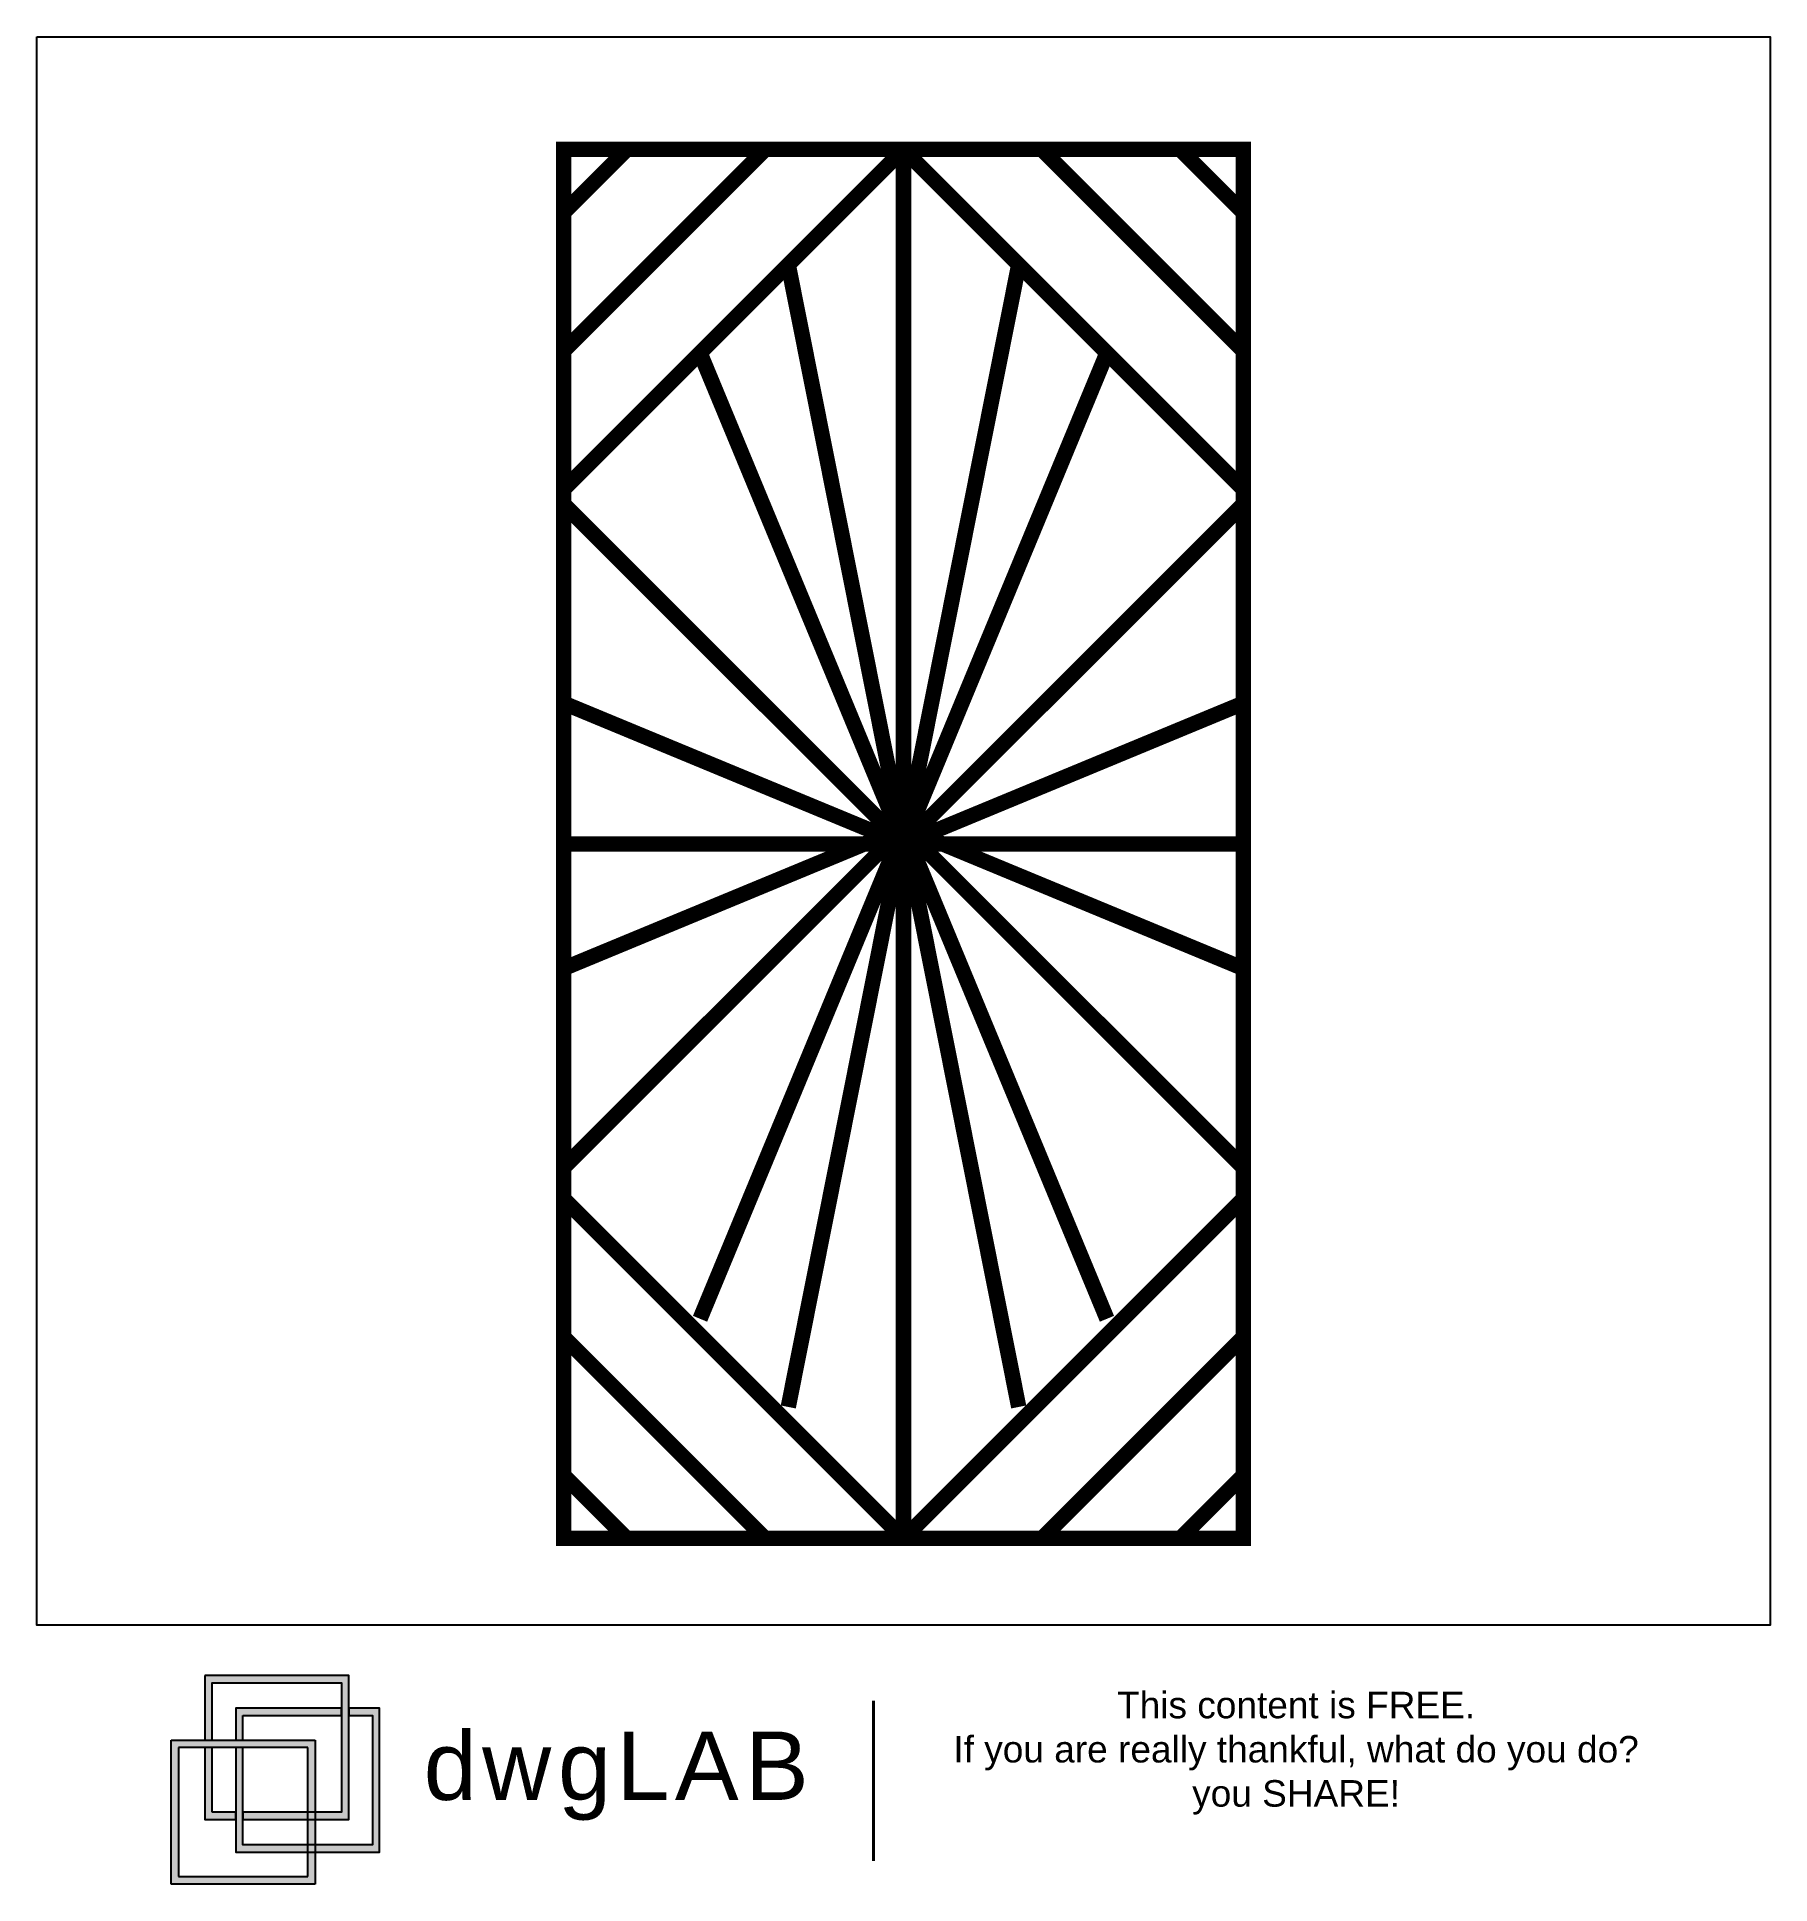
# Model space of a CAD drawing. Header units: millimetres. Extents: x 3111.189 to 3111.871, y 1398.962 to 1399.689.
import ezdxf

# ---------------------------------------------------------------- set-up
doc = ezdxf.new("R2010")
doc.units = ezdxf.units.MM
for name, color, linetype, plot in [('000-dwgLAB-Rectan.', 251, 'Continuous', False), ('02', 251, 'Continuous', False), ('dwgLAB', 250, 'Continuous', False)]:
    doc.layers.add(name, color=color, linetype=linetype, plot=plot)
doc.layers.add('001_Dark_1 20', color=7, linetype='Continuous', lineweight=0)
doc.styles.get("Standard").update_dxf_attribs({"font": 'arial.ttf'})

# ---------------------------------------------------------------- blocks, each defined once
blk = doc.blocks.new('DWGlab_ok')
at = {"layer": 'dwgLAB', "true_color": 0xfee41b}
h = blk.add_hatch(color=2, dxfattribs=at)
h.dxf.hatch_style = 2
h.paths.add_polyline_path([(0.0369, 0.2289), (0.0369, 0.158), (0.045, 0.158), (0.045, 0.2209), (0.1869, 0.2209), (0.1869, 0.079), (0.0788, 0.079), (0.0788, 0.0709), (0.1949, 0.0709), (0.1949, 0.2289)])
at = {"layer": 'dwgLAB', "true_color": 0xe03b3e}
h = blk.add_hatch(color=13, dxfattribs=at)
h.dxf.hatch_style = 2
h.paths.add_polyline_path([(0.1949, 0.193), (0.1949, 0.1849), (0.2207, 0.1849), (0.2207, 0.0431), (0.0788, 0.0431), (0.0788, 0.1499), (0.0708, 0.1499), (0.0708, 0.035), (0.2287, 0.035), (0.2287, 0.193)])
h = blk.add_hatch(color=13, dxfattribs=at)
h.dxf.hatch_style = 2
h.paths.add_polyline_path([(0.0788, 0.1849), (0.1869, 0.1849), (0.1869, 0.193), (0.0708, 0.193), (0.0708, 0.158), (0.0788, 0.158)])
at = {"layer": 'dwgLAB', "true_color": 0x497798}
h = blk.add_hatch(color=155, dxfattribs=at)
h.dxf.hatch_style = 2
h.paths.add_polyline_path([(0.158, 0), (0, 0), (0, 0.158), (0.158, 0.158)])
h.paths.add_polyline_path([(0.0081, 0.0081), (0.1499, 0.0081), (0.1499, 0.1499), (0.0081, 0.1499)])
at = {"layer": 'dwgLAB', "true_color": 0xfee41b}
h = blk.add_hatch(color=2, dxfattribs=at)
h.dxf.hatch_style = 2
h.paths.add_polyline_path([(0.045, 0.079), (0.045, 0.1499), (0.0369, 0.1499), (0.0369, 0.0709), (0.0708, 0.0709), (0.0708, 0.079)])
at = {"layer": 'dwgLAB', "color": 155, "true_color": 0x497798}
for p, q in [((0, 0), (0, 0.158)), ((0, 0.158), (0.158, 0.158)), ((0.1499, 0.1499), (0.0081, 0.1499)), ((0.0081, 0.1499), (0.0081, 0.0081)), ((0.1499, 0.0081), (0.1499, 0.1499)), ((0.158, 0.158), (0.158, 0)), ((0.158, 0), (0, 0)), ((0.0081, 0.0081), (0.1499, 0.0081))]:
    blk.add_line(p, q, dxfattribs=at)
at = {"layer": 'dwgLAB', "color": 2, "true_color": 0xfee41b}
for points in [[(0.0369, 0.2289), (0.0369, 0.158), (0.045, 0.158), (0.045, 0.2209), (0.1869, 0.2209), (0.1869, 0.079), (0.0788, 0.079), (0.0788, 0.0709), (0.1949, 0.0709), (0.1949, 0.2289), (0.0369, 0.2289)], [(0.045, 0.079), (0.045, 0.1499), (0.0369, 0.1499), (0.0369, 0.0709), (0.0708, 0.0709), (0.0708, 0.079), (0.045, 0.079)]]:
    blk.add_lwpolyline(points, dxfattribs=at)
at = {"layer": 'dwgLAB', "color": 13, "true_color": 0xe03b3e}
for points in [[(0.1949, 0.193), (0.1949, 0.1849), (0.2207, 0.1849), (0.2207, 0.0431), (0.0788, 0.0431), (0.0788, 0.1499), (0.0708, 0.1499), (0.0708, 0.035), (0.2287, 0.035), (0.2287, 0.193), (0.1949, 0.193)], [(0.0788, 0.1849), (0.1869, 0.1849), (0.1869, 0.193), (0.0708, 0.193), (0.0708, 0.158), (0.0788, 0.158), (0.0788, 0.1849)]]:
    blk.add_lwpolyline(points, dxfattribs=at)
at = {"layer": 'dwgLAB', "color": 9, "linetype": 'Continuous', "lineweight": 40, "true_color": 0xd19cc7}
blk.add_lwpolyline([(0.7701, 0.0256), (0.7701, 0.2011)], dxfattribs=at)
at = {"layer": 'dwgLAB', "color": 7}
for s, width, heights, insert, char_height, attachment_point in [('{\\H0.91667x;\\C0;This content is FREE.\\PIf you are really thankful, what do you do? you SHARE!}', 0.805462, [0.5251], (1.2337, 0.2109), 0.031712, 2), ('{\\T1.1;dwgLAB}', 17.629903, [0], (0.277, 0.1673), 0.075, 1)]:
    blk.add_mtext_dynamic_manual_height_columns(s, width=width, gutter_width=12.5, heights=heights, dxfattribs=dict(at, insert=insert, char_height=char_height, attachment_point=attachment_point))

msp = doc.modelspace()

# ---------------------------------------------------------------- linework, layer by layer
at = {"layer": '000-dwgLAB-Rectan.'}
msp.add_lwpolyline([(3111.18924, 1399.68908), (3111.8713, 1399.68908), (3111.8713, 1399.06395), (3111.18924, 1399.06395), (3111.18924, 1399.68908)], dxfattribs=at)
at = {"layer": '001_Dark_1 20', "const_width": 0.00605}
for points in [[(3111.53027, 1399.64478), (3111.39654, 1399.51104)], [(3111.47582, 1399.64478), (3111.39654, 1399.56549)], [(3111.42138, 1399.64478), (3111.39654, 1399.61994)], [(3111.39654, 1399.64478), (3111.664, 1399.64478), (3111.664, 1399.09805), (3111.39654, 1399.09805), (3111.39654, 1399.64478)], [(3111.53027, 1399.64478), (3111.53027, 1399.09805)], [(3111.53027, 1399.64478), (3111.664, 1399.51104)], [(3111.58472, 1399.64478), (3111.664, 1399.56549)], [(3111.63916, 1399.64478), (3111.664, 1399.61994)], [(3111.53027, 1399.37141), (3111.48492, 1399.59942)], [(3111.53027, 1399.37141), (3111.57562, 1399.59942)], [(3111.53027, 1399.37141), (3111.4502, 1399.56471)], [(3111.53027, 1399.37141), (3111.61034, 1399.56471)], [(3111.53027, 1399.37141), (3111.39654, 1399.50515)], [(3111.53027, 1399.37141), (3111.39654, 1399.50515)], [(3111.53027, 1399.37141), (3111.47488, 1399.50515)], [(3111.53027, 1399.37141), (3111.47488, 1399.50515)], [(3111.53027, 1399.37141), (3111.664, 1399.50515)], [(3111.53027, 1399.37141), (3111.39654, 1399.42681)], [(3111.53027, 1399.37141), (3111.664, 1399.42681)], [(3111.53027, 1399.37779), (3111.39654, 1399.32239)], [(3111.53027, 1399.37779), (3111.39654, 1399.24405)], [(3111.53027, 1399.37779), (3111.4502, 1399.18449)], [(3111.53027, 1399.37779), (3111.47488, 1399.24405)], [(3111.53027, 1399.37779), (3111.48492, 1399.14978)], [(3111.53027, 1399.37779), (3111.664, 1399.32239)], [(3111.53027, 1399.37779), (3111.664, 1399.24405)], [(3111.53027, 1399.37779), (3111.61034, 1399.18449)], [(3111.53027, 1399.37779), (3111.57562, 1399.14978)], [(3111.39654, 1399.37141), (3111.664, 1399.37141)], [(3111.53027, 1399.09805), (3111.39654, 1399.23179)], [(3111.53027, 1399.09805), (3111.664, 1399.23179)], [(3111.47582, 1399.09805), (3111.39654, 1399.17734)], [(3111.58472, 1399.09805), (3111.664, 1399.17734)], [(3111.42138, 1399.09805), (3111.39654, 1399.12289)], [(3111.63916, 1399.09805), (3111.664, 1399.12289)]]:
    msp.add_lwpolyline(points, dxfattribs=at)
at = {"layer": '02'}
msp.add_lwpolyline([(3111.18924, 1399.68908), (3111.8713, 1399.68908), (3111.8713, 1399.06395), (3111.18924, 1399.06395), (3111.18924, 1399.68908)], dxfattribs=at)

# ---------------------------------------------------------------- block references
at = {"layer": 'dwgLAB', "color": 0, "xscale": 0.3588628426280199, "yscale": 0.3588628426280199, "zscale": 0.3588628426280199}
msp.add_blockref('DWGlab_ok', (3111.24204, 1398.96198), dxfattribs=at)

doc.saveas('drawing.dxf')
